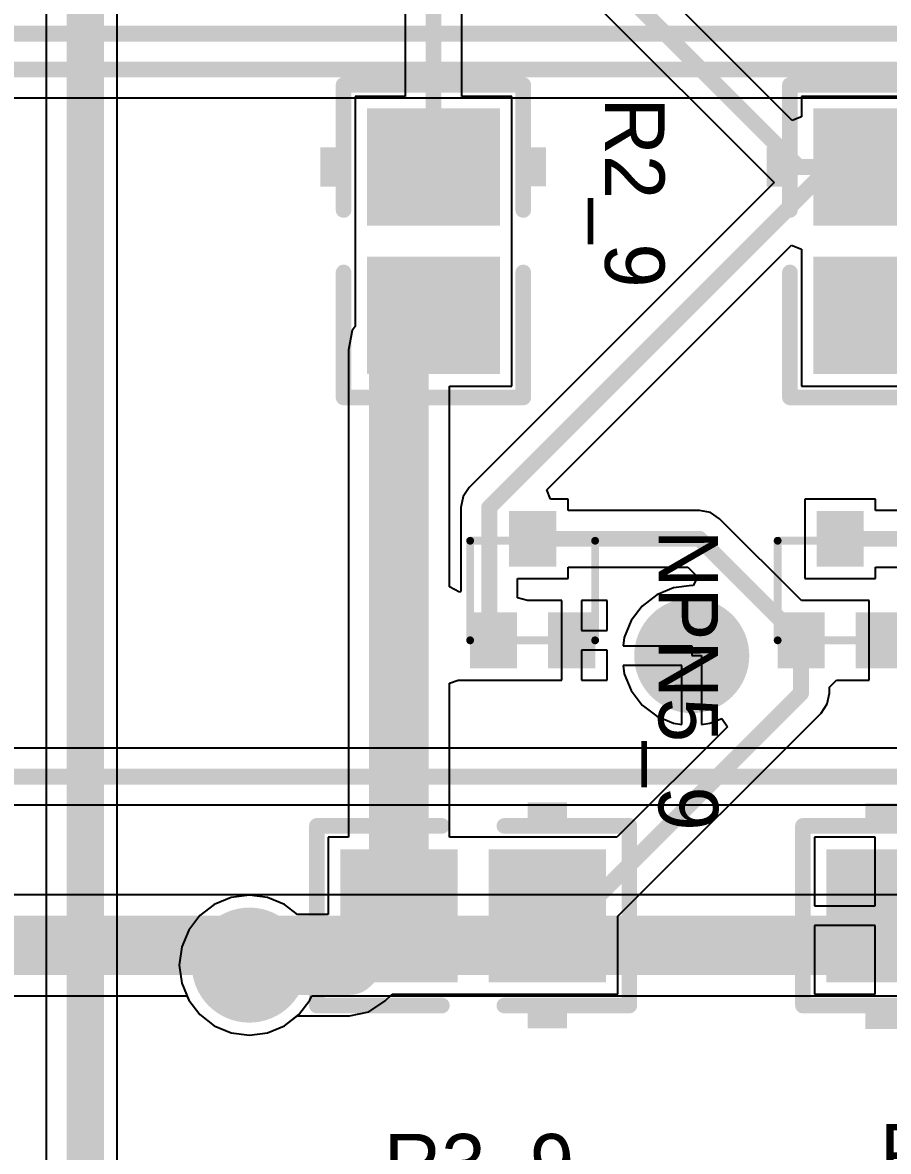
# Model space of a CAD drawing. Header units: millimetres. Extents: x 0.67 to 7.75, y 0.64 to 6.06.
# Drawn here: x 3.991 to 4.427, y 2.766 to 3.335 of the extents above; entities that cross this region are included whole.
import ezdxf

# ---------------------------------------------------------------- set-up
doc = ezdxf.new("R2010")
doc.units = ezdxf.units.MM
doc.header["$MEASUREMENT"] = 0
for name, color, linetype in [('BottomLayer', 5, 'Continuous'), ('BottomSolder', 6, 'Continuous'), ('MultiLayer', 9, 'Continuous'), ('TopLayer', 1, 'Continuous'), ('TopOverlay', 2, 'Continuous'), ('TopPaste', 8, 'Continuous'), ('TopSolder', 216, 'Continuous'), ('ViaHoleLayer', 16, 'Continuous')]:
    doc.layers.add(name, color=color, linetype=linetype)

# ---------------------------------------------------------------- blocks, each defined once
blk = doc.blocks.new('CC2012_0805_237')
at = {"layer": 'TopLayer'}
for points in [[(-0.06299, -0.02953), (-0.01181, -0.02953), (-0.06299, 0.02953), (-0.01181, 0.02953)], [(0.01181, -0.02953), (0.06299, -0.02953), (0.01181, 0.02953), (0.06299, 0.02953)]]:
    blk.add_solid(points, dxfattribs=at)
at = {"layer": 'TopOverlay', "const_width": 0.00787}
for points in [[(-0.07874, -0.04528), (-0.07874, 0.04528)], [(-0.07874, 0.04528), (-0.01575, 0.04528)], [(0.01575, 0.04528), (0.07874, 0.04528)], [(0.07874, -0.04528), (0.07874, 0.04528)], [(-0.07874, -0.04528), (-0.01575, -0.04528)], [(0.01575, -0.04528), (0.07874, -0.04528)]]:
    blk.add_lwpolyline(points, dxfattribs=at)
at = {"layer": 'TopOverlay', "const_width": 0.00394}
for points in [[(-0.08071, 0.04528, 1), (-0.07677, 0.04528, 1)], [(-0.08071, 0.04528, 1), (-0.07677, 0.04528, 1)], [(-0.01772, 0.04528, 1), (-0.01378, 0.04528, 1)], [(0.01378, 0.04528, 1), (0.01772, 0.04528, 1)], [(0.07677, 0.04528, 1), (0.08071, 0.04528, 1)], [(0.07677, 0.04528, 1), (0.08071, 0.04528, 1)], [(-0.08071, -0.04528, 1), (-0.07677, -0.04528, 1)], [(-0.08071, -0.04528, 1), (-0.07677, -0.04528, 1)], [(-0.01772, -0.04528, 1), (-0.01378, -0.04528, 1)], [(0.01378, -0.04528, 1), (0.01772, -0.04528, 1)], [(0.07677, -0.04528, 1), (0.08071, -0.04528, 1)], [(0.07677, -0.04528, 1), (0.08071, -0.04528, 1)]]:
    blk.add_lwpolyline(points, format="xyb", close=True, dxfattribs=at)
at = {"layer": 'TopOverlay'}
for points in [[(-0.04724, 0.04882), (-0.02756, 0.04882), (-0.04724, 0.05669), (-0.02756, 0.05669)], [(-0.04724, -0.05709), (-0.02756, -0.05709), (-0.04724, -0.04921), (-0.02756, -0.04921)]]:
    blk.add_solid(points, dxfattribs=at)
at = {"layer": 'TopPaste'}
for points in [[(-0.06299, -0.02953), (-0.01181, -0.02953), (-0.06299, 0.02953), (-0.01181, 0.02953)], [(0.01181, -0.02953), (0.06299, -0.02953), (0.01181, 0.02953), (0.06299, 0.02953)]]:
    blk.add_solid(points, dxfattribs=at)
at = {"layer": 'TopSolder'}
for points in [[(-0.06699, -0.03353), (-0.00781, -0.03353), (-0.06699, 0.03353), (-0.00781, 0.03353)], [(0.00781, -0.03353), (0.06699, -0.03353), (0.00781, 0.03353), (0.06699, 0.03353)]]:
    blk.add_solid(points, dxfattribs=at)
blk = doc.blocks.new('CC2012_0805_238')
at = {"layer": 'TopLayer'}
for points in [[(-0.06299, -0.02953), (-0.01181, -0.02953), (-0.06299, 0.02953), (-0.01181, 0.02953)], [(0.01181, -0.02953), (0.06299, -0.02953), (0.01181, 0.02953), (0.06299, 0.02953)]]:
    blk.add_solid(points, dxfattribs=at)
at = {"layer": 'TopOverlay', "const_width": 0.00787}
for points in [[(-0.07874, 0.04528), (-0.07874, -0.04528)], [(-0.01575, 0.04528), (-0.07874, 0.04528)], [(0.07874, 0.04528), (0.01575, 0.04528)], [(0.07874, 0.04528), (0.07874, -0.04528)], [(-0.01575, -0.04528), (-0.07874, -0.04528)], [(0.07874, -0.04528), (0.01575, -0.04528)]]:
    blk.add_lwpolyline(points, dxfattribs=at)
at = {"layer": 'TopOverlay', "const_width": 0.00394}
for points in [[(-0.08071, 0.04528, 1), (-0.07677, 0.04528, 1)], [(-0.08071, 0.04528, 1), (-0.07677, 0.04528, 1)], [(-0.01772, 0.04528, 1), (-0.01378, 0.04528, 1)], [(0.01378, 0.04528, 1), (0.01772, 0.04528, 1)], [(0.07677, 0.04528, 1), (0.08071, 0.04528, 1)], [(0.07677, 0.04528, 1), (0.08071, 0.04528, 1)], [(-0.08071, -0.04528, 1), (-0.07677, -0.04528, 1)], [(-0.08071, -0.04528, 1), (-0.07677, -0.04528, 1)], [(-0.01772, -0.04528, 1), (-0.01378, -0.04528, 1)], [(0.01378, -0.04528, 1), (0.01772, -0.04528, 1)], [(0.07677, -0.04528, 1), (0.08071, -0.04528, 1)], [(0.07677, -0.04528, 1), (0.08071, -0.04528, 1)]]:
    blk.add_lwpolyline(points, format="xyb", close=True, dxfattribs=at)
at = {"layer": 'TopOverlay'}
for points in [[(-0.04724, 0.04882), (-0.02756, 0.04882), (-0.04724, 0.05669), (-0.02756, 0.05669)], [(-0.04724, -0.05709), (-0.02756, -0.05709), (-0.04724, -0.04921), (-0.02756, -0.04921)]]:
    blk.add_solid(points, dxfattribs=at)
at = {"layer": 'TopPaste'}
for points in [[(-0.06299, -0.02953), (-0.01181, -0.02953), (-0.06299, 0.02953), (-0.01181, 0.02953)], [(0.01181, -0.02953), (0.06299, -0.02953), (0.01181, 0.02953), (0.06299, 0.02953)]]:
    blk.add_solid(points, dxfattribs=at)
at = {"layer": 'TopSolder'}
for points in [[(-0.06699, -0.03353), (-0.00781, -0.03353), (-0.06699, 0.03353), (-0.00781, 0.03353)], [(0.00781, -0.03353), (0.06699, -0.03353), (0.00781, 0.03353), (0.06699, 0.03353)]]:
    blk.add_solid(points, dxfattribs=at)
blk = doc.blocks.new('CC2012_0805_239')
at = {"layer": 'TopLayer'}
for points in [[(-0.06299, -0.02953), (-0.01181, -0.02953), (-0.06299, 0.02953), (-0.01181, 0.02953)], [(0.01181, -0.02953), (0.06299, -0.02953), (0.01181, 0.02953), (0.06299, 0.02953)]]:
    blk.add_solid(points, dxfattribs=at)
at = {"layer": 'TopOverlay', "const_width": 0.00787}
for points in [[(-0.07874, -0.04528), (-0.07874, 0.04528)], [(-0.01575, 0.04528), (-0.07874, 0.04528)], [(0.07874, 0.04528), (0.01575, 0.04528)], [(0.07874, -0.04528), (0.07874, 0.04528)], [(-0.01575, -0.04528), (-0.07874, -0.04528)], [(0.07874, -0.04528), (0.01575, -0.04528)]]:
    blk.add_lwpolyline(points, dxfattribs=at)
at = {"layer": 'TopOverlay', "const_width": 0.00394}
for points in [[(-0.08071, 0.04528, 1), (-0.07677, 0.04528, 1)], [(-0.08071, 0.04528, 1), (-0.07677, 0.04528, 1)], [(-0.01772, 0.04528, 1), (-0.01378, 0.04528, 1)], [(0.01378, 0.04528, 1), (0.01772, 0.04528, 1)], [(0.07677, 0.04528, 1), (0.08071, 0.04528, 1)], [(0.07677, 0.04528, 1), (0.08071, 0.04528, 1)], [(-0.08071, -0.04528, 1), (-0.07677, -0.04528, 1)], [(-0.08071, -0.04528, 1), (-0.07677, -0.04528, 1)], [(-0.01772, -0.04528, 1), (-0.01378, -0.04528, 1)], [(0.01378, -0.04528, 1), (0.01772, -0.04528, 1)], [(0.07677, -0.04528, 1), (0.08071, -0.04528, 1)], [(0.07677, -0.04528, 1), (0.08071, -0.04528, 1)]]:
    blk.add_lwpolyline(points, format="xyb", close=True, dxfattribs=at)
at = {"layer": 'TopOverlay'}
for points in [[(-0.04739, 0.04882), (-0.0277, 0.04882), (-0.04739, 0.05669), (-0.0277, 0.05669)], [(-0.04725, -0.05694), (-0.02756, -0.05694), (-0.04725, -0.04907), (-0.02756, -0.04907)]]:
    blk.add_solid(points, dxfattribs=at)
at = {"layer": 'TopPaste'}
for points in [[(-0.06299, -0.02953), (-0.01181, -0.02953), (-0.06299, 0.02953), (-0.01181, 0.02953)], [(0.01181, -0.02953), (0.06299, -0.02953), (0.01181, 0.02953), (0.06299, 0.02953)]]:
    blk.add_solid(points, dxfattribs=at)
at = {"layer": 'TopSolder'}
for points in [[(-0.06699, -0.03353), (-0.00781, -0.03353), (-0.06699, 0.03353), (-0.00781, 0.03353)], [(0.00781, -0.03353), (0.06699, -0.03353), (0.00781, 0.03353), (0.06699, 0.03353)]]:
    blk.add_solid(points, dxfattribs=at)
blk = doc.blocks.new('CC2012_0805_240')
at = {"layer": 'TopLayer'}
for points in [[(-0.06299, -0.02953), (-0.01181, -0.02953), (-0.06299, 0.02953), (-0.01181, 0.02953)], [(0.01181, -0.02953), (0.06299, -0.02953), (0.01181, 0.02953), (0.06299, 0.02953)]]:
    blk.add_solid(points, dxfattribs=at)
at = {"layer": 'TopOverlay', "const_width": 0.00787}
for points in [[(-0.07874, -0.04528), (-0.07874, 0.04528)], [(-0.01575, 0.04528), (-0.07874, 0.04528)], [(0.07874, 0.04528), (0.01575, 0.04528)], [(0.07874, -0.04528), (0.07874, 0.04528)], [(-0.01575, -0.04528), (-0.07874, -0.04528)], [(0.07874, -0.04528), (0.01575, -0.04528)]]:
    blk.add_lwpolyline(points, dxfattribs=at)
at = {"layer": 'TopOverlay', "const_width": 0.00394}
for points in [[(-0.08071, 0.04528, 1), (-0.07677, 0.04528, 1)], [(-0.08071, 0.04528, 1), (-0.07677, 0.04528, 1)], [(-0.01772, 0.04528, 1), (-0.01378, 0.04528, 1)], [(0.01378, 0.04528, 1), (0.01772, 0.04528, 1)], [(0.07677, 0.04528, 1), (0.08071, 0.04528, 1)], [(0.07677, 0.04528, 1), (0.08071, 0.04528, 1)], [(-0.08071, -0.04528, 1), (-0.07677, -0.04528, 1)], [(-0.08071, -0.04528, 1), (-0.07677, -0.04528, 1)], [(-0.01772, -0.04528, 1), (-0.01378, -0.04528, 1)], [(0.01378, -0.04528, 1), (0.01772, -0.04528, 1)], [(0.07677, -0.04528, 1), (0.08071, -0.04528, 1)], [(0.07677, -0.04528, 1), (0.08071, -0.04528, 1)]]:
    blk.add_lwpolyline(points, format="xyb", close=True, dxfattribs=at)
at = {"layer": 'TopOverlay'}
for points in [[(-0.04739, 0.04882), (-0.02771, 0.04882), (-0.04739, 0.05669), (-0.02771, 0.05669)], [(-0.04724, -0.05694), (-0.02756, -0.05694), (-0.04724, -0.04907), (-0.02756, -0.04907)]]:
    blk.add_solid(points, dxfattribs=at)
at = {"layer": 'TopPaste'}
for points in [[(-0.06299, -0.02953), (-0.01181, -0.02953), (-0.06299, 0.02953), (-0.01181, 0.02953)], [(0.01181, -0.02953), (0.06299, -0.02953), (0.01181, 0.02953), (0.06299, 0.02953)]]:
    blk.add_solid(points, dxfattribs=at)
at = {"layer": 'TopSolder'}
for points in [[(-0.06699, -0.03353), (-0.00781, -0.03353), (-0.06699, 0.03353), (-0.00781, 0.03353)], [(0.00781, -0.03353), (0.06699, -0.03353), (0.00781, 0.03353), (0.06699, 0.03353)]]:
    blk.add_solid(points, dxfattribs=at)
blk = doc.blocks.new('MMBT3904T_241')
at = {"layer": 'TopLayer'}
for points in [[(0.00787, -0.01004), (0.00787, 0.01004), (-0.00787, -0.01004), (-0.00787, 0.01004)], [(-0.01181, -0.06122), (-0.01181, -0.04114), (-0.02756, -0.06122), (-0.02756, -0.04114)], [(0.02756, -0.06122), (0.02756, -0.04114), (0.01181, -0.06122), (0.01181, -0.04114)]]:
    blk.add_solid(points, dxfattribs=at)
at = {"layer": 'TopOverlay', "const_width": 0.00394}
for points in [[(-0.0315, -0.00098), (0.0315, -0.00098)], [(-0.0315, -0.05118), (-0.0315, -0.00098)], [(0.0315, -0.05118), (0.0315, -0.00098)], [(-0.0315, -0.05118), (0.0315, -0.05118)]]:
    blk.add_lwpolyline(points, dxfattribs=at)
at = {"layer": 'TopOverlay', "const_width": 0.00197}
for points in [[(-0.03248, -0.00098, 1), (-0.03051, -0.00098, 1)], [(-0.03248, -0.00098, 1), (-0.03051, -0.00098, 1)], [(0.03051, -0.00098, 1), (0.03248, -0.00098, 1)], [(0.03051, -0.00098, 1), (0.03248, -0.00098, 1)], [(-0.03248, -0.05118, 1), (-0.03051, -0.05118, 1)], [(-0.03248, -0.05118, 1), (-0.03051, -0.05118, 1)], [(0.03051, -0.05118, 1), (0.03248, -0.05118, 1)], [(0.03051, -0.05118, 1), (0.03248, -0.05118, 1)]]:
    blk.add_lwpolyline(points, format="xyb", close=True, dxfattribs=at)
at = {"layer": 'TopPaste'}
for points in [[(0.00787, -0.01004), (0.00787, 0.01004), (-0.00787, -0.01004), (-0.00787, 0.01004)], [(-0.01181, -0.06122), (-0.01181, -0.04114), (-0.02756, -0.06122), (-0.02756, -0.04114)], [(0.02756, -0.06122), (0.02756, -0.04114), (0.01181, -0.06122), (0.01181, -0.04114)]]:
    blk.add_solid(points, dxfattribs=at)
at = {"layer": 'TopSolder'}
for points in [[(0.01187, -0.01404), (0.01187, 0.01404), (-0.01187, -0.01404), (-0.01187, 0.01404)], [(-0.00781, -0.06522), (-0.00781, -0.03714), (-0.03156, -0.06522), (-0.03156, -0.03714)], [(0.03156, -0.06522), (0.03156, -0.03714), (0.00781, -0.06522), (0.00781, -0.03714)]]:
    blk.add_solid(points, dxfattribs=at)
blk = doc.blocks.new('MMBT3904T_242')
at = {"layer": 'TopLayer'}
for points in [[(0.00787, -0.01004), (0.00787, 0.01004), (-0.00787, -0.01004), (-0.00787, 0.01004)], [(-0.01181, -0.06122), (-0.01181, -0.04114), (-0.02756, -0.06122), (-0.02756, -0.04114)], [(0.02756, -0.06122), (0.02756, -0.04114), (0.01181, -0.06122), (0.01181, -0.04114)]]:
    blk.add_solid(points, dxfattribs=at)
at = {"layer": 'TopOverlay', "const_width": 0.00394}
for points in [[(-0.0315, -0.00098), (0.0315, -0.00098)], [(-0.0315, -0.05118), (-0.0315, -0.00098)], [(0.0315, -0.05118), (0.0315, -0.00098)], [(-0.0315, -0.05118), (0.0315, -0.05118)]]:
    blk.add_lwpolyline(points, dxfattribs=at)
at = {"layer": 'TopOverlay', "const_width": 0.00197}
for points in [[(-0.03248, -0.00098, 1), (-0.03051, -0.00098, 1)], [(-0.03248, -0.00098, 1), (-0.03051, -0.00098, 1)], [(0.03051, -0.00098, 1), (0.03248, -0.00098, 1)], [(0.03051, -0.00098, 1), (0.03248, -0.00098, 1)], [(-0.03248, -0.05118, 1), (-0.03051, -0.05118, 1)], [(-0.03248, -0.05118, 1), (-0.03051, -0.05118, 1)], [(0.03051, -0.05118, 1), (0.03248, -0.05118, 1)], [(0.03051, -0.05118, 1), (0.03248, -0.05118, 1)]]:
    blk.add_lwpolyline(points, format="xyb", close=True, dxfattribs=at)
at = {"layer": 'TopPaste'}
for points in [[(0.00787, -0.01004), (0.00787, 0.01004), (-0.00787, -0.01004), (-0.00787, 0.01004)], [(-0.01181, -0.06122), (-0.01181, -0.04114), (-0.02756, -0.06122), (-0.02756, -0.04114)], [(0.02756, -0.06122), (0.02756, -0.04114), (0.01181, -0.06122), (0.01181, -0.04114)]]:
    blk.add_solid(points, dxfattribs=at)
at = {"layer": 'TopSolder'}
for points in [[(0.01187, -0.01404), (0.01187, 0.01404), (-0.01187, -0.01404), (-0.01187, 0.01404)], [(-0.00781, -0.06522), (-0.00781, -0.03714), (-0.03156, -0.06522), (-0.03156, -0.03714)], [(0.03156, -0.06522), (0.03156, -0.03714), (0.00781, -0.06522), (0.00781, -0.03714)]]:
    blk.add_solid(points, dxfattribs=at)

msp = doc.modelspace()

# ---------------------------------------------------------------- linework, layer by layer
at = {"layer": 'BottomLayer'}
for p, q in [((2.70738, 3.2972), (7.33052, 3.2972)), ((7.30813, 2.96927), (3.81091, 2.96927)), ((3.805, 2.94073), (7.30813, 2.94073)), ((6.06341, 2.89549), (3.86, 2.89549)), ((3.87056, 2.84451), (4.07353, 2.84451)), ((4.07353, 2.84451), (4.07443, 2.84235)), ((4.07443, 2.84235), (4.08004, 2.83504)), ((4.12996, 2.83504), (4.13557, 2.84235)), ((4.13557, 2.84235), (4.13647, 2.84451)), ((4.13647, 2.84451), (4.61827, 2.84451)), ((4.08004, 2.83504), (4.08735, 2.82943)), ((4.12265, 2.82943), (4.12996, 2.83504)), ((4.08735, 2.82943), (4.09586, 2.8259)), ((4.11414, 2.8259), (4.12265, 2.82943)), ((4.09586, 2.8259), (4.105, 2.8247)), ((4.105, 2.8247), (4.11414, 2.8259))]:
    msp.add_line(p, q, dxfattribs=at)
for points, const_width in [([(2.66432, 3.32947), (6.82624, 3.32947)], 0.008), ([(2.70147, 3.31147), (7.36303, 3.31147)], 0.008), ([(3.805, 2.955), (7.345, 2.955)], 0.008), ([(3.86, 2.87), (6.06341, 2.87)], 0.03)]:
    msp.add_lwpolyline(points, dxfattribs=dict(at, const_width=const_width))
at = {"layer": 'BottomLayer', "const_width": 0.025}
for points in [[(4.3155, 3.016, 1), (4.3405, 3.016, 1)], [(4.0925, 2.86, 1), (4.1175, 2.86, 1)]]:
    msp.add_lwpolyline(points, format="xyb", close=True, dxfattribs=at)
at = {"layer": 'BottomSolder', "const_width": 0.029}
for points in [[(4.3135, 3.016, 1), (4.3425, 3.016, 1)], [(4.0905, 2.86, 1), (4.1195, 2.86, 1)]]:
    msp.add_lwpolyline(points, format="xyb", close=True, dxfattribs=at)
at = {"layer": 'MultiLayer', "const_width": 0.025}
for points in [[(4.3155, 3.016, 1), (4.3405, 3.016, 1)], [(4.0925, 2.86, 1), (4.1175, 2.86, 1)]]:
    msp.add_lwpolyline(points, format="xyb", close=True, dxfattribs=at)
at = {"layer": 'TopLayer'}
for p, q in [((4.00266, 3.9276), (4.00266, 1.08601)), ((4.03834, 1.0934), (4.03834, 3.87915)), ((4.37863, 3.28573), (4.29402, 3.37035)), ((4.18352, 3.36489), (4.18352, 3.29788)), ((4.21207, 3.29788), (4.21207, 3.35897)), ((4.27166, 3.35233), (4.3695, 3.25449)), ((4.18352, 3.29788), (4.15826, 3.29788)), ((4.15826, 3.29788), (4.15826, 3.22808)), ((4.23731, 3.29788), (4.21207, 3.29788)), ((4.23731, 3.22808), (4.23731, 3.29788)), ((4.46231, 3.29788), (4.38325, 3.29788)), ((4.38325, 3.29788), (4.38325, 3.28764)), ((4.38325, 3.28764), (4.37863, 3.28573)), ((4.3695, 3.25449), (4.21583, 3.10082)), ((4.15826, 3.22808), (4.15826, 3.2267)), ((4.15826, 3.2267), (4.15826, 3.22307)), ((4.23731, 3.2267), (4.23731, 3.22808)), ((4.23731, 3.22307), (4.23731, 3.2267)), ((4.15826, 3.22307), (4.15826, 3.2217)), ((4.15826, 3.2217), (4.15826, 3.18196)), ((4.23731, 3.2217), (4.23731, 3.22307)), ((4.23731, 3.15189), (4.23731, 3.2217)), ((4.25493, 3.09954), (4.37825, 3.22287)), ((4.37825, 3.22287), (4.38325, 3.2208)), ((4.38325, 3.2208), (4.38325, 3.15189)), ((4.15826, 3.18196), (4.15684, 3.17985)), ((4.15684, 3.17985), (4.1549, 3.17009)), ((4.1549, 3.17009), (4.1549, 2.92441)), ((4.20588, 3.05061), (4.20588, 3.15189)), ((4.20588, 3.15189), (4.23731, 3.15189)), ((4.38325, 3.15189), (4.46231, 3.15189)), ((4.21273, 3.09619), (4.21165, 3.09072)), ((4.21583, 3.10082), (4.21273, 3.09619)), ((4.25684, 3.09493), (4.25493, 3.09954)), ((4.21165, 3.09072), (4.21165, 3.09072)), ((4.21165, 3.09072), (4.21165, 3.04855)), ((4.26567, 3.09493), (4.25684, 3.09493)), ((4.26567, 3.08916), (4.26567, 3.09493)), ((4.42067, 3.09493), (4.38492, 3.09493)), ((4.38492, 3.09493), (4.38492, 3.05485)), ((4.42067, 3.08916), (4.42067, 3.09493)), ((4.33193, 3.08916), (4.26567, 3.08916)), ((4.33739, 3.08807), (4.33193, 3.08916)), ((4.33193, 3.08916), (4.33193, 3.08916)), ((4.34202, 3.08498), (4.33739, 3.08807)), ((4.38326, 3.04374), (4.34202, 3.08498)), ((4.48779, 3.08916), (4.42067, 3.08916)), ((4.26567, 3.05485), (4.26567, 3.06061)), ((4.26567, 3.06061), (4.32602, 3.06061)), ((4.32602, 3.06061), (4.33094, 3.05569)), ((4.33094, 3.05569), (4.32873, 3.05121)), ((4.42067, 3.05485), (4.42067, 3.06061)), ((4.42067, 3.06061), (4.48188, 3.06061)), ((4.21088, 3.04801), (4.20588, 3.05061)), ((4.2402, 3.04517), (4.2402, 3.05485)), ((4.2402, 3.05485), (4.26567, 3.05485)), ((4.31886, 3.0501), (4.31035, 3.04657)), ((4.328, 3.0513), (4.31886, 3.0501)), ((4.32873, 3.05121), (4.328, 3.0513)), ((4.38492, 3.05485), (4.42067, 3.05485)), ((4.21165, 3.04855), (4.21088, 3.04801)), ((4.2452, 3.04374), (4.2402, 3.04517)), ((4.31035, 3.04657), (4.30304, 3.04096)), ((4.24961, 3.04374), (4.2452, 3.04374)), ((4.25098, 3.04374), (4.24961, 3.04374)), ((4.26248, 3.04374), (4.25098, 3.04374)), ((4.26248, 3.0237), (4.26248, 3.04374)), ((4.28535, 3.04374), (4.27248, 3.04374)), ((4.27248, 3.04374), (4.27248, 3.0287)), ((4.28535, 3.0287), (4.28535, 3.04374)), ((4.30304, 3.04096), (4.29743, 3.03365)), ((4.39961, 3.04374), (4.38326, 3.04374)), ((4.40098, 3.04374), (4.39961, 3.04374)), ((4.40461, 3.04374), (4.40098, 3.04374)), ((4.40598, 3.04374), (4.40461, 3.04374)), ((4.41748, 3.04374), (4.40598, 3.04374)), ((4.41748, 3.0237), (4.41748, 3.04374)), ((4.29743, 3.03365), (4.2939, 3.02514)), ((4.27248, 3.0287), (4.28535, 3.0287)), ((4.26248, 3.00367), (4.26248, 3.0237)), ((4.2939, 3.02514), (4.29336, 3.021)), ((4.41748, 3.00367), (4.41748, 3.0237)), ((4.28535, 3.0187), (4.27248, 3.0187)), ((4.27248, 3.0187), (4.27248, 3.00367)), ((4.28535, 3.00367), (4.28535, 3.0187)), ((4.29336, 3.021), (4.328, 3.021)), ((4.328, 3.021), (4.328, 3.016)), ((4.328, 3.016), (4.333, 3.016)), ((4.333, 3.016), (4.333, 2.98136)), ((4.323, 3.011), (4.29336, 3.011)), ((4.29336, 3.011), (4.2939, 3.00686)), ((4.323, 2.98136), (4.323, 3.011)), ((4.2939, 3.00686), (4.29743, 2.99835)), ((4.20588, 3.0021), (4.21024, 3.00367)), ((4.20588, 2.92441), (4.20588, 3.0021)), ((4.21024, 3.00367), (4.21088, 3.00367)), ((4.21088, 3.00367), (4.24461, 3.00367)), ((4.24461, 3.00367), (4.24598, 3.00367)), ((4.24598, 3.00367), (4.24961, 3.00367)), ((4.24961, 3.00367), (4.25098, 3.00367)), ((4.25098, 3.00367), (4.26248, 3.00367)), ((4.27248, 3.00367), (4.28535, 3.00367)), ((4.39738, 3.00013), (4.40092, 3.00367)), ((4.39738, 2.99711), (4.39738, 3.00013)), ((4.40092, 3.00367), (4.40461, 3.00367)), ((4.40461, 3.00367), (4.40598, 3.00367)), ((4.40598, 3.00367), (4.41748, 3.00367)), ((4.29743, 2.99835), (4.30304, 2.99104)), ((4.3963, 2.99165), (4.39738, 2.99711)), ((4.39738, 2.99711), (4.39738, 2.99711)), ((4.30304, 2.99104), (4.31035, 2.98543)), ((4.3932, 2.98702), (4.3963, 2.99165)), ((4.29079, 2.8846), (4.3932, 2.98702)), ((4.31035, 2.98543), (4.31886, 2.9819)), ((4.31886, 2.9819), (4.323, 2.98136)), ((4.333, 2.98136), (4.33714, 2.9819)), ((4.33714, 2.9819), (4.34312, 2.98438)), ((4.34312, 2.98438), (4.34595, 2.98014)), ((4.3932, 2.98702), (4.3932, 2.98702)), ((4.34595, 2.98014), (4.29023, 2.92441)), ((4.1549, 2.92441), (4.1448, 2.92441)), ((4.1448, 2.92441), (4.1448, 2.88549)), ((4.21461, 2.92441), (4.20588, 2.92441)), ((4.21598, 2.92441), (4.21461, 2.92441)), ((4.21961, 2.92441), (4.21598, 2.92441)), ((4.22098, 2.92441), (4.21961, 2.92441)), ((4.29023, 2.92441), (4.22098, 2.92441)), ((4.42039, 2.92441), (4.3898, 2.92441)), ((4.3898, 2.92441), (4.3898, 2.88989)), ((4.42039, 2.88989), (4.42039, 2.92441)), ((4.09586, 2.8941), (4.08735, 2.89057)), ((4.105, 2.8953), (4.09586, 2.8941)), ((4.11414, 2.8941), (4.105, 2.8953)), ((4.12265, 2.89057), (4.11414, 2.8941)), ((4.08004, 2.88496), (4.07443, 2.87765)), ((4.08735, 2.89057), (4.08004, 2.88496)), ((4.12927, 2.88549), (4.12265, 2.89057)), ((4.1448, 2.88549), (4.12927, 2.88549)), ((4.3898, 2.88989), (4.42039, 2.88989)), ((4.29079, 2.84536), (4.29079, 2.8846)), ((4.42039, 2.87989), (4.3898, 2.87989)), ((4.3898, 2.87989), (4.3898, 2.84536)), ((4.42039, 2.84536), (4.42039, 2.87989)), ((4.07443, 2.87765), (4.0709, 2.86914)), ((4.0709, 2.86914), (4.0697, 2.86)), ((4.0697, 2.86), (4.0709, 2.85086)), ((4.0709, 2.85086), (4.07443, 2.84235)), ((4.17353, 2.84198), (4.17691, 2.84536)), ((4.17691, 2.84536), (4.21461, 2.84536)), ((4.21461, 2.84536), (4.21598, 2.84536)), ((4.21598, 2.84536), (4.21961, 2.84536)), ((4.21961, 2.84536), (4.22098, 2.84536)), ((4.22098, 2.84536), (4.29079, 2.84536)), ((4.3898, 2.84536), (4.42039, 2.84536)), ((4.07443, 2.84235), (4.08004, 2.83504)), ((4.16526, 2.83645), (4.17353, 2.84198)), ((4.08004, 2.83504), (4.08735, 2.82943)), ((4.12265, 2.82943), (4.12927, 2.83451)), ((4.12927, 2.83451), (4.15551, 2.83451)), ((4.15551, 2.83451), (4.16526, 2.83645)), ((4.08735, 2.82943), (4.09586, 2.8259)), ((4.11414, 2.8259), (4.12265, 2.82943)), ((4.09586, 2.8259), (4.105, 2.8247)), ((4.105, 2.8247), (4.11414, 2.8259))]:
    msp.add_line(p, q, dxfattribs=at)
for points, const_width in [([(4.0205, 1.08601), (4.0205, 3.9276)], 0.015), ([(4.1978, 3.26229), (4.1978, 3.36489)], 0.008), ([(4.27398, 3.3702), (4.38189, 3.26229)], 0.008), ([(4.22592, 3.09072), (4.39748, 3.26229)], 0.008), ([(4.38189, 3.26229), (4.39748, 3.26229)], 0.008), ([(4.39748, 3.26229), (4.4228, 3.26229)], 0.008), ([(4.18039, 3.17009), (4.19778, 3.18748)], 0.03), ([(4.42278, 3.18748), (4.57799, 3.18748)], 0.008), ([(4.18039, 2.88489), (4.18039, 3.17009)], 0.03), ([(4.22592, 3.02589), (4.22592, 3.09072)], 0.008), ([(4.2478, 3.07489), (4.33193, 3.07489)], 0.008), ([(4.33193, 3.07489), (4.38311, 3.0237)], 0.008), ([(4.4028, 3.07489), (4.4878, 3.07489)], 0.008), ([(4.22592, 3.02589), (4.22811, 3.0237)], 0.008), ([(4.38311, 2.99711), (4.38311, 3.0237)], 0.008), ([(4.27089, 2.88489), (4.38311, 2.99711)], 0.008), ([(4.15551, 2.86), (4.18039, 2.88489)], 0.03), ([(4.2552, 2.88489), (4.27089, 2.88489)], 0.008), ([(4.105, 2.86), (4.15551, 2.86)], 0.03)]:
    msp.add_lwpolyline(points, dxfattribs=dict(at, const_width=const_width))
for points, const_width in [([(4.1958, 3.26229, 1), (4.1998, 3.26229, 1)], 0.004), ([(4.37989, 3.26229, 1), (4.38389, 3.26229, 1)], 0.004), ([(4.37989, 3.26229, 1), (4.38389, 3.26229, 1)], 0.004), ([(4.39548, 3.26229, 1), (4.39948, 3.26229, 1)], 0.004), ([(4.39548, 3.26229, 1), (4.39948, 3.26229, 1)], 0.004), ([(4.39548, 3.26229, 1), (4.39948, 3.26229, 1)], 0.004), ([(4.4208, 3.26229, 1), (4.4248, 3.26229, 1)], 0.004), ([(4.19028, 3.18748, 1), (4.20528, 3.18748, 1)], 0.015), ([(4.42078, 3.18748, 1), (4.42478, 3.18748, 1)], 0.004), ([(4.17289, 3.17009, 1), (4.18789, 3.17009, 1)], 0.015), ([(4.17289, 3.17009, 1), (4.18789, 3.17009, 1)], 0.015), ([(4.22392, 3.09072, 1), (4.22792, 3.09072, 1)], 0.004), ([(4.22392, 3.09072, 1), (4.22792, 3.09072, 1)], 0.004), ([(4.2458, 3.07489, 1), (4.2498, 3.07489, 1)], 0.004), ([(4.32993, 3.07489, 1), (4.33393, 3.07489, 1)], 0.004), ([(4.32993, 3.07489, 1), (4.33393, 3.07489, 1)], 0.004), ([(4.4008, 3.07489, 1), (4.4048, 3.07489, 1)], 0.004), ([(4.3155, 3.016, 1), (4.3405, 3.016, 1)], 0.025), ([(4.22392, 3.02589, 1), (4.22792, 3.02589, 1)], 0.004), ([(4.22392, 3.02589, 1), (4.22792, 3.02589, 1)], 0.004), ([(4.22611, 3.0237, 1), (4.23011, 3.0237, 1)], 0.004), ([(4.38111, 3.0237, 1), (4.38511, 3.0237, 1)], 0.004), ([(4.38111, 3.0237, 1), (4.38511, 3.0237, 1)], 0.004), ([(4.38111, 2.99711, 1), (4.38511, 2.99711, 1)], 0.004), ([(4.38111, 2.99711, 1), (4.38511, 2.99711, 1)], 0.004), ([(4.17289, 2.88489, 1), (4.18789, 2.88489, 1)], 0.015), ([(4.17289, 2.88489, 1), (4.18789, 2.88489, 1)], 0.015), ([(4.0925, 2.86, 1), (4.1175, 2.86, 1)], 0.025), ([(4.2532, 2.88489, 1), (4.2572, 2.88489, 1)], 0.004), ([(4.26889, 2.88489, 1), (4.27289, 2.88489, 1)], 0.004), ([(4.26889, 2.88489, 1), (4.27289, 2.88489, 1)], 0.004), ([(4.0975, 2.86, 1), (4.1125, 2.86, 1)], 0.015), ([(4.14801, 2.86, 1), (4.16301, 2.86, 1)], 0.015), ([(4.14801, 2.86, 1), (4.16301, 2.86, 1)], 0.015)]:
    msp.add_lwpolyline(points, format="xyb", close=True, dxfattribs=dict(at, const_width=const_width))
at = {"layer": 'TopOverlay', "const_width": 0.008}
msp.add_lwpolyline([(4.0278, 2.71989), (4.0278, 4.12489)], dxfattribs=at)
at = {"layer": 'TopSolder', "const_width": 0.029}
for points in [[(4.3135, 3.016, 1), (4.3425, 3.016, 1)], [(4.0905, 2.86, 1), (4.1195, 2.86, 1)]]:
    msp.add_lwpolyline(points, format="xyb", close=True, dxfattribs=at)
at = {"layer": 'ViaHoleLayer', "const_width": 0.014}
for points in [[(4.321, 3.016, 1), (4.335, 3.016, 1)], [(4.098, 2.86, 1), (4.112, 2.86, 1)]]:
    msp.add_lwpolyline(points, format="xyb", close=True, dxfattribs=at)

# ---------------------------------------------------------------- block references
for name, p, rotation in [('CC2012_0805_239', (4.19778, 3.22489), 270), ('CC2012_0805_240', (4.42278, 3.22489), 270), ('MMBT3904T_241', (4.2478, 3.07489), 360), ('MMBT3904T_242', (4.4028, 3.07489), 360), ('CC2012_0805_238', (4.2178, 2.88489), 180)]:
    msp.add_blockref(name, p, dxfattribs=dict(rotation=rotation))
msp.add_blockref('CC2012_0805_237', (4.4628, 2.88489))

# ---------------------------------------------------------------- texts
at = {"layer": 'TopOverlay'}
for s, p in [('R2_9', (4.28428, 3.29739)), ('NPN5_9', (4.3113, 3.07939))]:
    msp.add_text(s, height=0.03, rotation=270, dxfattribs=at).set_placement(p)
for s, p in [('R4_9', (4.4228, 2.74989)), ('R3_9', (4.1728, 2.74489))]:
    msp.add_text(s, height=0.03, dxfattribs=at).set_placement(p)

doc.saveas('drawing.dxf')
